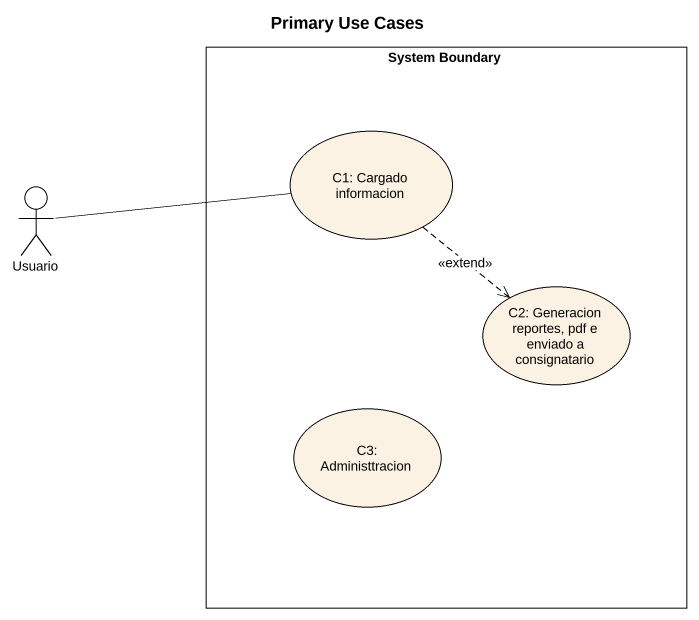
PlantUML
@startuml
title Primary Use Cases
rectangle "System Boundary" as System_Boundary {
  usecase "C1: Cargado informacion" as C1_Cargado_informacion
  usecase "C2: Generacion reportes, pdf e enviado a consignatario" as C2_Generacion_reportes_pdf
  usecase "C3: Administtracion" as C3_Administtracion
}
actor Usuario
C1_Cargado_informacion ..> C2_Generacion_reportes_pdf : <<extend>>
Usuario -right- C1_Cargado_informacion
@enduml
